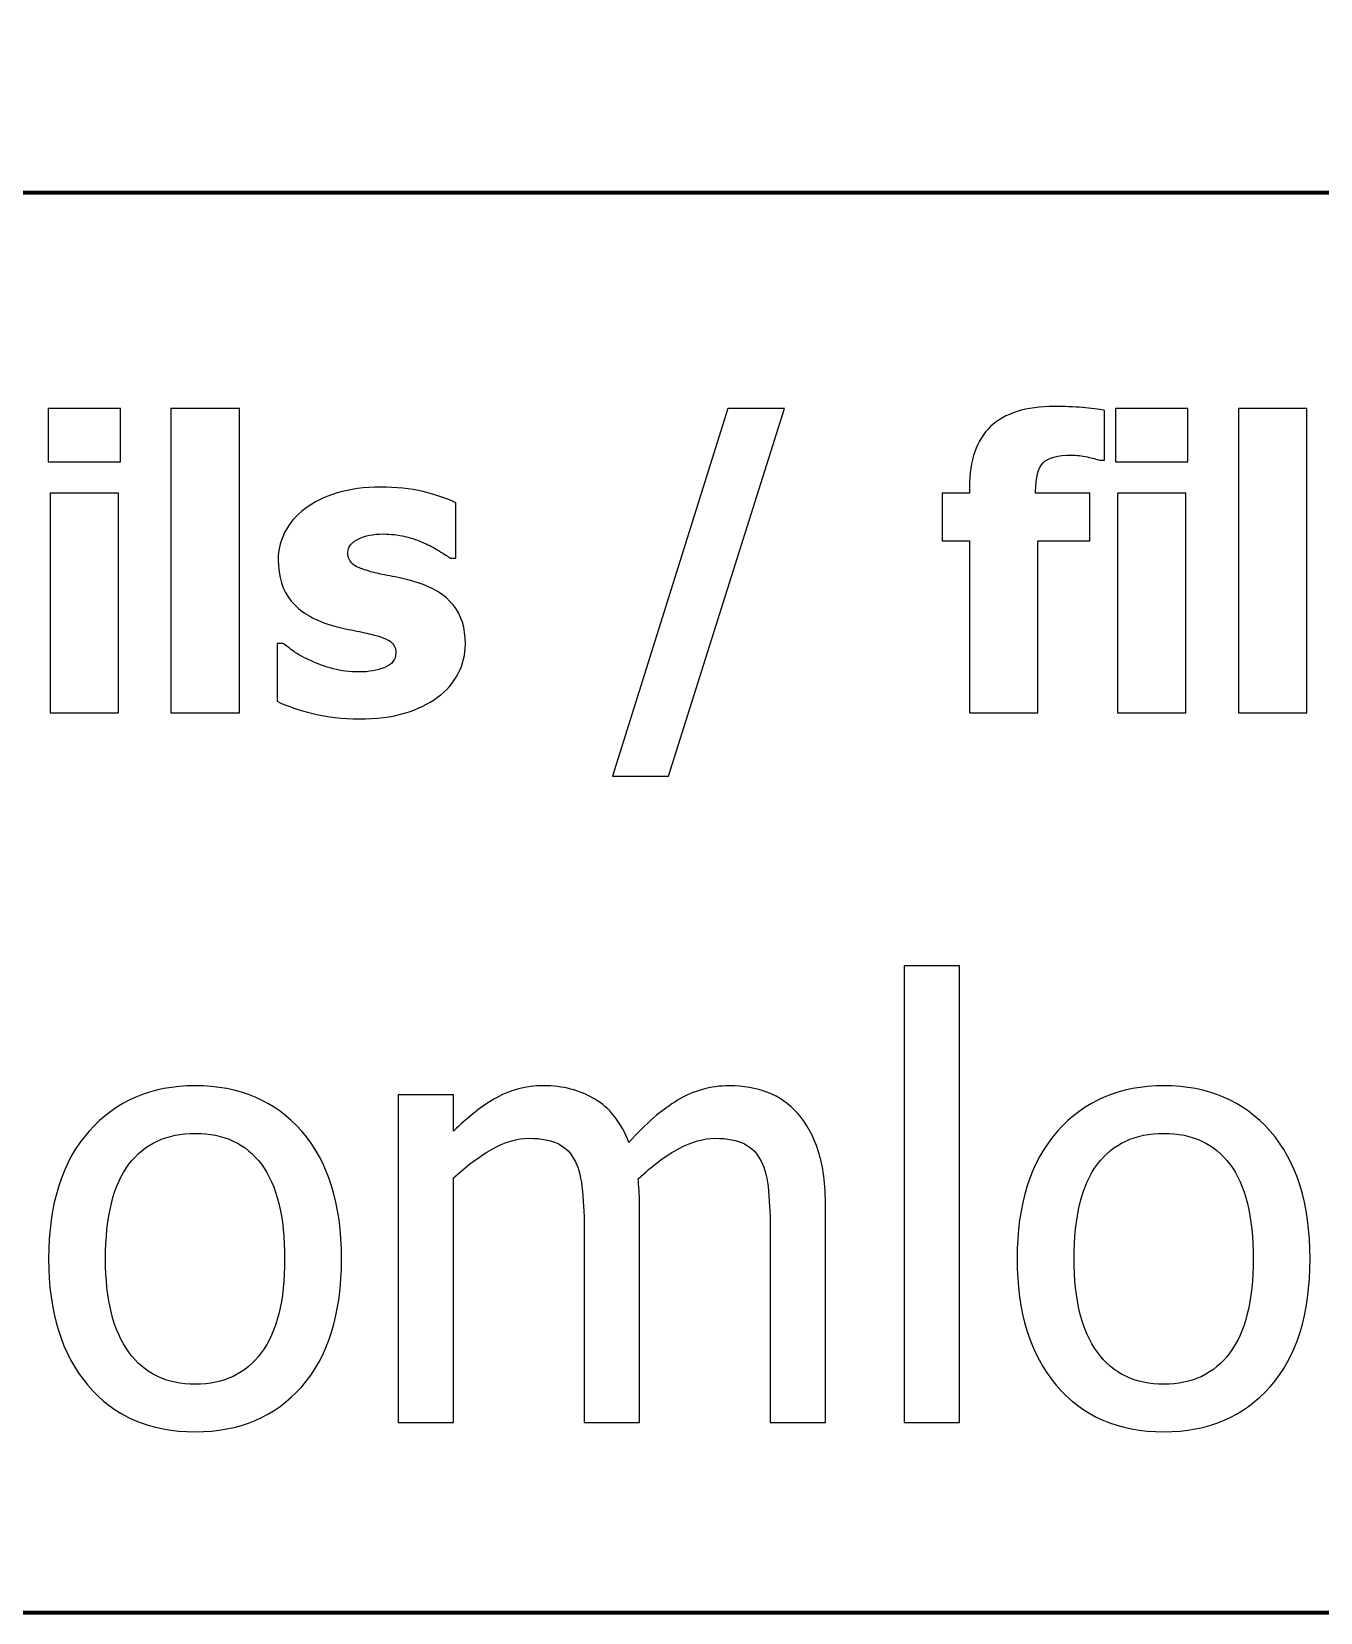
# Model space of a CAD drawing. Header units: centimetres. Extents: x -14.3 to 14.3, y -10 to 9.9.
# Drawn here: x 3.841 to 4.749, y -10 to -8.886 of the extents above; entities that cross this region are included whole.
import ezdxf

# ---------------------------------------------------------------- set-up
doc = ezdxf.new("R2010")
doc.units = ezdxf.units.CM
doc.header["$MEASUREMENT"] = 0
doc.layers.add('Layer 1', color=7, linetype='Continuous')

msp = doc.modelspace()

# ---------------------------------------------------------------- linework, layer by layer
at = {"layer": 'Layer 1', "color": 250, "lineweight": 70}
for points in [[(-14.3, -9), (-14.3, -9), (-14.3, 8.9), (-14.3, 8.9), (-14.3, 8.9), (-14.3, 9.45219), (-13.85219, 9.9), (-13.3, 9.9), (-13.3, 9.9), (-13.3, 9.9), (13.3, 9.9), (13.3, 9.9), (13.3, 9.9), (13.85219, 9.9), (14.3, 9.45219), (14.3, 8.9), (14.3, 8.9), (14.3, 8.9), (14.3, -9), (14.3, -9), (14.3, -9), (14.3, -9.55219), (13.85219, -10), (13.3, -10), (13.3, -10), (13.3, -10), (-13.3, -10), (-13.3, -10), (-13.3, -10), (-13.85219, -10), (-14.3, -9.55219), (-14.3, -9)], [(2.3, -10), (2.3, -10), (2.3, -7), (2.3, -7), (2.3, -7), (2.3, -6.44781), (2.74781, -6), (3.3, -6), (3.3, -6), (3.3, -6), (14.3, -6), (14.3, -6), (14.3, -6), (14.3, -6), (14.3, -7), (14.3, -7), (14.3, -7), (14.3, -7), (14.3, -9), (14.3, -9), (14.3, -9), (14.3, -9.55219), (13.85219, -10), (13.3, -10), (13.3, -10), (13.3, -10), (3.3, -10), (3.3, -10), (3.3, -10), (3.3, -10), (2.3, -10), (2.3, -10)]]:
    msp.add_open_spline(points, degree=3, knots=[0, 0, 0, 0, 0.125, 0.125, 0.125, 0.125, 0.25, 0.25, 0.25, 0.25, 0.375, 0.375, 0.375, 0.375, 0.5, 0.5, 0.5, 0.5, 0.625, 0.625, 0.625, 0.625, 0.75, 0.75, 0.75, 0.75, 0.875, 0.875, 0.875, 0.875, 1, 1, 1, 1], dxfattribs=at)
msp.add_open_spline([(14.3, -9), (14.3, -9), (2.3, -9), (2.3, -9)], degree=3, dxfattribs=at)
at = {"layer": 'Layer 1', "color": 250}
for points, knots in [([(3.90367, -9.18953), (3.90367, -9.18953), (3.85268, -9.18953), (3.85268, -9.18953), (3.85268, -9.18953), (3.85268, -9.18953), (3.85268, -9.1519), (3.85268, -9.1519), (3.85268, -9.1519), (3.85268, -9.1519), (3.90367, -9.1519), (3.90367, -9.1519), (3.90367, -9.1519), (3.90367, -9.1519), (3.90367, -9.18953), (3.90367, -9.18953)], [0, 0, 0, 0, 0.25, 0.25, 0.25, 0.25, 0.5, 0.5, 0.5, 0.5, 0.75, 0.75, 0.75, 0.75, 1, 1, 1, 1]), ([(3.98744, -9.36634), (3.98744, -9.36634), (3.93923, -9.36634), (3.93923, -9.36634), (3.93923, -9.36634), (3.93923, -9.36634), (3.93923, -9.1519), (3.93923, -9.1519), (3.93923, -9.1519), (3.93923, -9.1519), (3.98744, -9.1519), (3.98744, -9.1519), (3.98744, -9.1519), (3.98744, -9.1519), (3.98744, -9.36634), (3.98744, -9.36634)], [0, 0, 0, 0, 0.25, 0.25, 0.25, 0.25, 0.5, 0.5, 0.5, 0.5, 0.75, 0.75, 0.75, 0.75, 1, 1, 1, 1]), ([(4.3714, -9.1519), (4.3714, -9.1519), (4.28969, -9.41098), (4.28969, -9.41098), (4.28969, -9.41098), (4.28969, -9.41098), (4.25013, -9.41098), (4.25013, -9.41098), (4.25013, -9.41098), (4.25013, -9.41098), (4.33141, -9.1519), (4.33141, -9.1519), (4.33141, -9.1519), (4.33141, -9.1519), (4.3714, -9.1519), (4.3714, -9.1519)], [0, 0, 0, 0, 0.25, 0.25, 0.25, 0.25, 0.5, 0.5, 0.5, 0.5, 0.75, 0.75, 0.75, 0.75, 1, 1, 1, 1]), ([(4.59684, -9.18826), (4.59684, -9.18826), (4.59313, -9.18826), (4.59313, -9.18826), (4.59313, -9.18826), (4.59129, -9.18769), (4.58842, -9.18699), (4.58452, -9.18614), (4.58452, -9.18614), (4.58062, -9.18525), (4.5769, -9.18483), (4.57342, -9.18483), (4.57342, -9.18483), (4.56368, -9.18483), (4.55705, -9.18661), (4.55352, -9.19019), (4.55352, -9.19019), (4.55, -9.19381), (4.54821, -9.20049), (4.54821, -9.21037), (4.54821, -9.21037), (4.54821, -9.21037), (4.54821, -9.21159), (4.54821, -9.21159), (4.54821, -9.21159), (4.54821, -9.21159), (4.5865, -9.21159), (4.5865, -9.21159), (4.5865, -9.21159), (4.5865, -9.21159), (4.5865, -9.24522), (4.5865, -9.24522), (4.5865, -9.24522), (4.5865, -9.24522), (4.54985, -9.24522), (4.54985, -9.24522), (4.54985, -9.24522), (4.54985, -9.24522), (4.54985, -9.36634), (4.54985, -9.36634), (4.54985, -9.36634), (4.54985, -9.36634), (4.50164, -9.36634), (4.50164, -9.36634), (4.50164, -9.36634), (4.50164, -9.36634), (4.50164, -9.24522), (4.50164, -9.24522), (4.50164, -9.24522), (4.50164, -9.24522), (4.48236, -9.24522), (4.48236, -9.24522), (4.48236, -9.24522), (4.48236, -9.24522), (4.48236, -9.21159), (4.48236, -9.21159), (4.48236, -9.21159), (4.48236, -9.21159), (4.50164, -9.21159), (4.50164, -9.21159), (4.50164, -9.21159), (4.50164, -9.21159), (4.50164, -9.20731), (4.50164, -9.20731), (4.50164, -9.20731), (4.50164, -9.1884), (4.50658, -9.1742), (4.5165, -9.16474), (4.5165, -9.16474), (4.52643, -9.15529), (4.54148, -9.15054), (4.56157, -9.15054), (4.56157, -9.15054), (4.56857, -9.15054), (4.57507, -9.15077), (4.58113, -9.15129), (4.58113, -9.15129), (4.5872, -9.15181), (4.59242, -9.15246), (4.59684, -9.15331), (4.59684, -9.15331), (4.59684, -9.15331), (4.59684, -9.18826), (4.59684, -9.18826)], [0, 0, 0, 0, 0.047619, 0.047619, 0.047619, 0.047619, 0.0952381, 0.0952381, 0.0952381, 0.0952381, 0.1428571, 0.1428571, 0.1428571, 0.1428571, 0.1904762, 0.1904762, 0.1904762, 0.1904762, 0.2380952, 0.2380952, 0.2380952, 0.2380952, 0.2857143, 0.2857143, 0.2857143, 0.2857143, 0.3333333, 0.3333333, 0.3333333, 0.3333333, 0.3809524, 0.3809524, 0.3809524, 0.3809524, 0.4285714, 0.4285714, 0.4285714, 0.4285714, 0.4761905, 0.4761905, 0.4761905, 0.4761905, 0.5238095, 0.5238095, 0.5238095, 0.5238095, 0.5714286, 0.5714286, 0.5714286, 0.5714286, 0.6190476, 0.6190476, 0.6190476, 0.6190476, 0.6666667, 0.6666667, 0.6666667, 0.6666667, 0.7142857, 0.7142857, 0.7142857, 0.7142857, 0.7619048, 0.7619048, 0.7619048, 0.7619048, 0.8095238, 0.8095238, 0.8095238, 0.8095238, 0.8571429, 0.8571429, 0.8571429, 0.8571429, 0.9047619, 0.9047619, 0.9047619, 0.9047619, 0.952381, 0.952381, 0.952381, 0.952381, 1, 1, 1, 1]), ([(4.65545, -9.18953), (4.65545, -9.18953), (4.60446, -9.18953), (4.60446, -9.18953), (4.60446, -9.18953), (4.60446, -9.18953), (4.60446, -9.1519), (4.60446, -9.1519), (4.60446, -9.1519), (4.60446, -9.1519), (4.65545, -9.1519), (4.65545, -9.1519), (4.65545, -9.1519), (4.65545, -9.1519), (4.65545, -9.18953), (4.65545, -9.18953)], [0, 0, 0, 0, 0.25, 0.25, 0.25, 0.25, 0.5, 0.5, 0.5, 0.5, 0.75, 0.75, 0.75, 0.75, 1, 1, 1, 1]), ([(4.73922, -9.36634), (4.73922, -9.36634), (4.69101, -9.36634), (4.69101, -9.36634), (4.69101, -9.36634), (4.69101, -9.36634), (4.69101, -9.1519), (4.69101, -9.1519), (4.69101, -9.1519), (4.69101, -9.1519), (4.73922, -9.1519), (4.73922, -9.1519), (4.73922, -9.1519), (4.73922, -9.1519), (4.73922, -9.36634), (4.73922, -9.36634)], [0, 0, 0, 0, 0.25, 0.25, 0.25, 0.25, 0.5, 0.5, 0.5, 0.5, 0.75, 0.75, 0.75, 0.75, 1, 1, 1, 1]), ([(4.07154, -9.37062), (4.06011, -9.37062), (4.04933, -9.3694), (4.03922, -9.3669), (4.03922, -9.3669), (4.02906, -9.36441), (4.02069, -9.36154), (4.01406, -9.3582), (4.01406, -9.3582), (4.01406, -9.3582), (4.01406, -9.31742), (4.01406, -9.31742), (4.01406, -9.31742), (4.01406, -9.31742), (4.01806, -9.31742), (4.01806, -9.31742), (4.01806, -9.31742), (4.02036, -9.31916), (4.02295, -9.32109), (4.02591, -9.32321), (4.02591, -9.32321), (4.02883, -9.32532), (4.03292, -9.32753), (4.03819, -9.32984), (4.03819, -9.32984), (4.04266, -9.33196), (4.04774, -9.33374), (4.05338, -9.3353), (4.05338, -9.3353), (4.05902, -9.3368), (4.06519, -9.33755), (4.07177, -9.33755), (4.07177, -9.33755), (4.07859, -9.33755), (4.08457, -9.33652), (4.08979, -9.3344), (4.08979, -9.3344), (4.09496, -9.33229), (4.09755, -9.3289), (4.09755, -9.32434), (4.09755, -9.32434), (4.09755, -9.32071), (4.09637, -9.31803), (4.09397, -9.3162), (4.09397, -9.3162), (4.09157, -9.31436), (4.08696, -9.31258), (4.08005, -9.31093), (4.08005, -9.31093), (4.07638, -9.31004), (4.07172, -9.30905), (4.06613, -9.30797), (4.06613, -9.30797), (4.06053, -9.30693), (4.05559, -9.30571), (4.05126, -9.30435), (4.05126, -9.30435), (4.03913, -9.30058), (4.03005, -9.29499), (4.02394, -9.2876), (4.02394, -9.2876), (4.01782, -9.28017), (4.01476, -9.27048), (4.01476, -9.25844), (4.01476, -9.25844), (4.01476, -9.25157), (4.01636, -9.24503), (4.01951, -9.23892), (4.01951, -9.23892), (4.02267, -9.23285), (4.02732, -9.22739), (4.03348, -9.2226), (4.03348, -9.2226), (4.03965, -9.21794), (4.04727, -9.21418), (4.0563, -9.21145), (4.0563, -9.21145), (4.06533, -9.20867), (4.07553, -9.20731), (4.08692, -9.20731), (4.08692, -9.20731), (4.09778, -9.20731), (4.10775, -9.20839), (4.11683, -9.21055), (4.11683, -9.21055), (4.12591, -9.21272), (4.13358, -9.21531), (4.13983, -9.21832), (4.13983, -9.21832), (4.13983, -9.21832), (4.13983, -9.25745), (4.13983, -9.25745), (4.13983, -9.25745), (4.13983, -9.25745), (4.13598, -9.25745), (4.13598, -9.25745), (4.13598, -9.25745), (4.13433, -9.25618), (4.1317, -9.25444), (4.12812, -9.25228), (4.12812, -9.25228), (4.12455, -9.25011), (4.12107, -9.24828), (4.11768, -9.24673), (4.11768, -9.24673), (4.11363, -9.24489), (4.10912, -9.24334), (4.10409, -9.24216), (4.10409, -9.24216), (4.0991, -9.24099), (4.09397, -9.24038), (4.08875, -9.24038), (4.08875, -9.24038), (4.08179, -9.24038), (4.07586, -9.24155), (4.07107, -9.24395), (4.07107, -9.24395), (4.06622, -9.24635), (4.06382, -9.2495), (4.06382, -9.2535), (4.06382, -9.2535), (4.06382, -9.25698), (4.065, -9.25971), (4.0674, -9.26173), (4.0674, -9.26173), (4.0698, -9.26375), (4.07497, -9.26573), (4.08297, -9.26766), (4.08297, -9.26766), (4.08711, -9.26869), (4.09186, -9.26968), (4.09722, -9.27062), (4.09722, -9.27062), (4.10258, -9.27161), (4.10775, -9.27293), (4.11274, -9.27457), (4.11274, -9.27457), (4.12384, -9.27815), (4.13226, -9.28341), (4.138, -9.29033), (4.138, -9.29033), (4.14374, -9.29729), (4.14661, -9.30651), (4.14661, -9.31799), (4.14661, -9.31799), (4.14661, -9.32523), (4.14491, -9.33214), (4.14153, -9.33873), (4.14153, -9.33873), (4.13809, -9.34527), (4.1333, -9.35082), (4.12704, -9.35533), (4.12704, -9.35533), (4.12041, -9.36018), (4.11265, -9.36394), (4.10371, -9.36662), (4.10371, -9.36662), (4.09473, -9.3693), (4.084, -9.37062), (4.07154, -9.37062)], [0, 0, 0, 0, 0.025, 0.025, 0.025, 0.025, 0.05, 0.05, 0.05, 0.05, 0.075, 0.075, 0.075, 0.075, 0.1, 0.1, 0.1, 0.1, 0.125, 0.125, 0.125, 0.125, 0.15, 0.15, 0.15, 0.15, 0.175, 0.175, 0.175, 0.175, 0.2, 0.2, 0.2, 0.2, 0.225, 0.225, 0.225, 0.225, 0.25, 0.25, 0.25, 0.25, 0.275, 0.275, 0.275, 0.275, 0.3, 0.3, 0.3, 0.3, 0.325, 0.325, 0.325, 0.325, 0.35, 0.35, 0.35, 0.35, 0.375, 0.375, 0.375, 0.375, 0.4, 0.4, 0.4, 0.4, 0.425, 0.425, 0.425, 0.425, 0.45, 0.45, 0.45, 0.45, 0.475, 0.475, 0.475, 0.475, 0.5, 0.5, 0.5, 0.5, 0.525, 0.525, 0.525, 0.525, 0.55, 0.55, 0.55, 0.55, 0.575, 0.575, 0.575, 0.575, 0.6, 0.6, 0.6, 0.6, 0.625, 0.625, 0.625, 0.625, 0.65, 0.65, 0.65, 0.65, 0.675, 0.675, 0.675, 0.675, 0.7, 0.7, 0.7, 0.7, 0.725, 0.725, 0.725, 0.725, 0.75, 0.75, 0.75, 0.75, 0.775, 0.775, 0.775, 0.775, 0.8, 0.8, 0.8, 0.8, 0.825, 0.825, 0.825, 0.825, 0.85, 0.85, 0.85, 0.85, 0.875, 0.875, 0.875, 0.875, 0.9, 0.9, 0.9, 0.9, 0.925, 0.925, 0.925, 0.925, 0.95, 0.95, 0.95, 0.95, 0.975, 0.975, 0.975, 0.975, 1, 1, 1, 1]), ([(3.90226, -9.36634), (3.90226, -9.36634), (3.85405, -9.36634), (3.85405, -9.36634), (3.85405, -9.36634), (3.85405, -9.36634), (3.85405, -9.21159), (3.85405, -9.21159), (3.85405, -9.21159), (3.85405, -9.21159), (3.90226, -9.21159), (3.90226, -9.21159), (3.90226, -9.21159), (3.90226, -9.21159), (3.90226, -9.36634), (3.90226, -9.36634)], [0, 0, 0, 0, 0.25, 0.25, 0.25, 0.25, 0.5, 0.5, 0.5, 0.5, 0.75, 0.75, 0.75, 0.75, 1, 1, 1, 1]), ([(4.65404, -9.36634), (4.65404, -9.36634), (4.60583, -9.36634), (4.60583, -9.36634), (4.60583, -9.36634), (4.60583, -9.36634), (4.60583, -9.21159), (4.60583, -9.21159), (4.60583, -9.21159), (4.60583, -9.21159), (4.65404, -9.21159), (4.65404, -9.21159), (4.65404, -9.21159), (4.65404, -9.21159), (4.65404, -9.36634), (4.65404, -9.36634)], [0, 0, 0, 0, 0.25, 0.25, 0.25, 0.25, 0.5, 0.5, 0.5, 0.5, 0.75, 0.75, 0.75, 0.75, 1, 1, 1, 1]), ([(4.49449, -9.86634), (4.49449, -9.86634), (4.45562, -9.86634), (4.45562, -9.86634), (4.45562, -9.86634), (4.45562, -9.86634), (4.45562, -9.54468), (4.45562, -9.54468), (4.45562, -9.54468), (4.45562, -9.54468), (4.49449, -9.54468), (4.49449, -9.54468), (4.49449, -9.54468), (4.49449, -9.54468), (4.49449, -9.86634), (4.49449, -9.86634)], [0, 0, 0, 0, 0.25, 0.25, 0.25, 0.25, 0.5, 0.5, 0.5, 0.5, 0.75, 0.75, 0.75, 0.75, 1, 1, 1, 1]), ([(4.05938, -9.75098), (4.05938, -9.78986), (4.04999, -9.81991), (4.03129, -9.84101), (4.03129, -9.84101), (4.01253, -9.86218), (3.98755, -9.87276), (3.95644, -9.87276), (3.95644, -9.87276), (3.92433, -9.87276), (3.89907, -9.86182), (3.88066, -9.84002), (3.88066, -9.84002), (3.86224, -9.81815), (3.85307, -9.78852), (3.85307, -9.75098), (3.85307, -9.75098), (3.85307, -9.71246), (3.86253, -9.68247), (3.88151, -9.6611), (3.88151, -9.6611), (3.90042, -9.63972), (3.92539, -9.62906), (3.95644, -9.62906), (3.95644, -9.62906), (3.98755, -9.62906), (4.01253, -9.63972), (4.03129, -9.66102), (4.03129, -9.66102), (4.04999, -9.68226), (4.05938, -9.71232), (4.05938, -9.75098)], [0, 0, 0, 0, 0.125, 0.125, 0.125, 0.125, 0.25, 0.25, 0.25, 0.25, 0.375, 0.375, 0.375, 0.375, 0.5, 0.5, 0.5, 0.5, 0.625, 0.625, 0.625, 0.625, 0.75, 0.75, 0.75, 0.75, 0.875, 0.875, 0.875, 0.875, 1, 1, 1, 1]), ([(4.36135, -9.86634), (4.36135, -9.86634), (4.36135, -9.73278), (4.36135, -9.73278), (4.36135, -9.73278), (4.36135, -9.7222), (4.36093, -9.71239), (4.36008, -9.70336), (4.36008, -9.70336), (4.35931, -9.69433), (4.35754, -9.68727), (4.35493, -9.68219), (4.35493, -9.68219), (4.35218, -9.67662), (4.3483, -9.6726), (4.34315, -9.66999), (4.34315, -9.66999), (4.33807, -9.66737), (4.33116, -9.66603), (4.32248, -9.66603), (4.32248, -9.66603), (4.3145, -9.66603), (4.30597, -9.6685), (4.29679, -9.67337), (4.29679, -9.67337), (4.28762, -9.67831), (4.27817, -9.68537), (4.26836, -9.69461), (4.26836, -9.69461), (4.2685, -9.69694), (4.26871, -9.69969), (4.26893, -9.70293), (4.26893, -9.70293), (4.26914, -9.70618), (4.26921, -9.70999), (4.26921, -9.71444), (4.26921, -9.71444), (4.26921, -9.71444), (4.26921, -9.86634), (4.26921, -9.86634), (4.26921, -9.86634), (4.26921, -9.86634), (4.23033, -9.86634), (4.23033, -9.86634), (4.23033, -9.86634), (4.23033, -9.86634), (4.23033, -9.73278), (4.23033, -9.73278), (4.23033, -9.73278), (4.23033, -9.7222), (4.22991, -9.71239), (4.22906, -9.70336), (4.22906, -9.70336), (4.22829, -9.69433), (4.22652, -9.68727), (4.22391, -9.68219), (4.22391, -9.68219), (4.22116, -9.67662), (4.21728, -9.6726), (4.21213, -9.66999), (4.21213, -9.66999), (4.20705, -9.66737), (4.20013, -9.66603), (4.19146, -9.66603), (4.19146, -9.66603), (4.18306, -9.66603), (4.17424, -9.66864), (4.16507, -9.67387), (4.16507, -9.67387), (4.15583, -9.67916), (4.14687, -9.68586), (4.13819, -9.69397), (4.13819, -9.69397), (4.13819, -9.69397), (4.13819, -9.86634), (4.13819, -9.86634), (4.13819, -9.86634), (4.13819, -9.86634), (4.09931, -9.86634), (4.09931, -9.86634), (4.09931, -9.86634), (4.09931, -9.86634), (4.09931, -9.63548), (4.09931, -9.63548), (4.09931, -9.63548), (4.09931, -9.63548), (4.13819, -9.63548), (4.13819, -9.63548), (4.13819, -9.63548), (4.13819, -9.63548), (4.13819, -9.6611), (4.13819, -9.6611), (4.13819, -9.6611), (4.14842, -9.65094), (4.15851, -9.64303), (4.16846, -9.63746), (4.16846, -9.63746), (4.17847, -9.63189), (4.18941, -9.62906), (4.2014, -9.62906), (4.2014, -9.62906), (4.21509, -9.62906), (4.22716, -9.63217), (4.23767, -9.63838), (4.23767, -9.63838), (4.24825, -9.64459), (4.25623, -9.65475), (4.2618, -9.66893), (4.2618, -9.66893), (4.27351, -9.65587), (4.28494, -9.64593), (4.29609, -9.63922), (4.29609, -9.63922), (4.30724, -9.63245), (4.31937, -9.62906), (4.33243, -9.62906), (4.33243, -9.62906), (4.34237, -9.62906), (4.3514, -9.63062), (4.35952, -9.63372), (4.35952, -9.63372), (4.36763, -9.63682), (4.37476, -9.64183), (4.38083, -9.64868), (4.38083, -9.64868), (4.38703, -9.65573), (4.39176, -9.66448), (4.39515, -9.67492), (4.39515, -9.67492), (4.39854, -9.68544), (4.40023, -9.69856), (4.40023, -9.71444), (4.40023, -9.71444), (4.40023, -9.71444), (4.40023, -9.86634), (4.40023, -9.86634), (4.40023, -9.86634), (4.40023, -9.86634), (4.36135, -9.86634), (4.36135, -9.86634)], [0, 0, 0, 0, 0.0285714, 0.0285714, 0.0285714, 0.0285714, 0.0571429, 0.0571429, 0.0571429, 0.0571429, 0.0857143, 0.0857143, 0.0857143, 0.0857143, 0.1142857, 0.1142857, 0.1142857, 0.1142857, 0.1428571, 0.1428571, 0.1428571, 0.1428571, 0.1714286, 0.1714286, 0.1714286, 0.1714286, 0.2, 0.2, 0.2, 0.2, 0.2285714, 0.2285714, 0.2285714, 0.2285714, 0.2571429, 0.2571429, 0.2571429, 0.2571429, 0.2857143, 0.2857143, 0.2857143, 0.2857143, 0.3142857, 0.3142857, 0.3142857, 0.3142857, 0.3428571, 0.3428571, 0.3428571, 0.3428571, 0.3714286, 0.3714286, 0.3714286, 0.3714286, 0.4, 0.4, 0.4, 0.4, 0.4285714, 0.4285714, 0.4285714, 0.4285714, 0.4571429, 0.4571429, 0.4571429, 0.4571429, 0.4857143, 0.4857143, 0.4857143, 0.4857143, 0.5142857, 0.5142857, 0.5142857, 0.5142857, 0.5428571, 0.5428571, 0.5428571, 0.5428571, 0.5714286, 0.5714286, 0.5714286, 0.5714286, 0.6, 0.6, 0.6, 0.6, 0.6285714, 0.6285714, 0.6285714, 0.6285714, 0.6571429, 0.6571429, 0.6571429, 0.6571429, 0.6857143, 0.6857143, 0.6857143, 0.6857143, 0.7142857, 0.7142857, 0.7142857, 0.7142857, 0.7428571, 0.7428571, 0.7428571, 0.7428571, 0.7714286, 0.7714286, 0.7714286, 0.7714286, 0.8, 0.8, 0.8, 0.8, 0.8285714, 0.8285714, 0.8285714, 0.8285714, 0.8571429, 0.8571429, 0.8571429, 0.8571429, 0.8857143, 0.8857143, 0.8857143, 0.8857143, 0.9142857, 0.9142857, 0.9142857, 0.9142857, 0.9428571, 0.9428571, 0.9428571, 0.9428571, 0.9714286, 0.9714286, 0.9714286, 0.9714286, 1, 1, 1, 1]), ([(4.74151, -9.75098), (4.74151, -9.78986), (4.73212, -9.81991), (4.71342, -9.84101), (4.71342, -9.84101), (4.69466, -9.86218), (4.66968, -9.87276), (4.63857, -9.87276), (4.63857, -9.87276), (4.60646, -9.87276), (4.5812, -9.86182), (4.56279, -9.84002), (4.56279, -9.84002), (4.54437, -9.81815), (4.5352, -9.78852), (4.5352, -9.75098), (4.5352, -9.75098), (4.5352, -9.71246), (4.54466, -9.68247), (4.56364, -9.6611), (4.56364, -9.6611), (4.58255, -9.63972), (4.60752, -9.62906), (4.63857, -9.62906), (4.63857, -9.62906), (4.66968, -9.62906), (4.69466, -9.63972), (4.71342, -9.66102), (4.71342, -9.66102), (4.73212, -9.68226), (4.74151, -9.71232), (4.74151, -9.75098)], [0, 0, 0, 0, 0.125, 0.125, 0.125, 0.125, 0.25, 0.25, 0.25, 0.25, 0.375, 0.375, 0.375, 0.375, 0.5, 0.5, 0.5, 0.5, 0.625, 0.625, 0.625, 0.625, 0.75, 0.75, 0.75, 0.75, 0.875, 0.875, 0.875, 0.875, 1, 1, 1, 1]), ([(4.0193, -9.75098), (4.0193, -9.72114), (4.01387, -9.69891), (4.00293, -9.68438), (4.00293, -9.68438), (3.99207, -9.66984), (3.97654, -9.66258), (3.95644, -9.66258), (3.95644, -9.66258), (3.93619, -9.66258), (3.92052, -9.66984), (3.90959, -9.68438), (3.90959, -9.68438), (3.89865, -9.69891), (3.89315, -9.72114), (3.89315, -9.75098), (3.89315, -9.75098), (3.89315, -9.77991), (3.89865, -9.80185), (3.90959, -9.81681), (3.90959, -9.81681), (3.92052, -9.83177), (3.93619, -9.83925), (3.95644, -9.83925), (3.95644, -9.83925), (3.9764, -9.83925), (3.99192, -9.83191), (4.00286, -9.81723), (4.00286, -9.81723), (4.0138, -9.80256), (4.0193, -9.78047), (4.0193, -9.75098)], [0, 0, 0, 0, 0.125, 0.125, 0.125, 0.125, 0.25, 0.25, 0.25, 0.25, 0.375, 0.375, 0.375, 0.375, 0.5, 0.5, 0.5, 0.5, 0.625, 0.625, 0.625, 0.625, 0.75, 0.75, 0.75, 0.75, 0.875, 0.875, 0.875, 0.875, 1, 1, 1, 1]), ([(4.70143, -9.75098), (4.70143, -9.72114), (4.696, -9.69891), (4.68506, -9.68438), (4.68506, -9.68438), (4.6742, -9.66984), (4.65867, -9.66258), (4.63857, -9.66258), (4.63857, -9.66258), (4.61832, -9.66258), (4.60265, -9.66984), (4.59172, -9.68438), (4.59172, -9.68438), (4.58078, -9.69891), (4.57528, -9.72114), (4.57528, -9.75098), (4.57528, -9.75098), (4.57528, -9.77991), (4.58078, -9.80185), (4.59172, -9.81681), (4.59172, -9.81681), (4.60265, -9.83177), (4.61832, -9.83925), (4.63857, -9.83925), (4.63857, -9.83925), (4.65853, -9.83925), (4.67405, -9.83191), (4.68499, -9.81723), (4.68499, -9.81723), (4.69593, -9.80256), (4.70143, -9.78047), (4.70143, -9.75098)], [0, 0, 0, 0, 0.125, 0.125, 0.125, 0.125, 0.25, 0.25, 0.25, 0.25, 0.375, 0.375, 0.375, 0.375, 0.5, 0.5, 0.5, 0.5, 0.625, 0.625, 0.625, 0.625, 0.75, 0.75, 0.75, 0.75, 0.875, 0.875, 0.875, 0.875, 1, 1, 1, 1])]:
    msp.add_open_spline(points, degree=3, knots=knots, dxfattribs=at)

doc.saveas('drawing.dxf')
